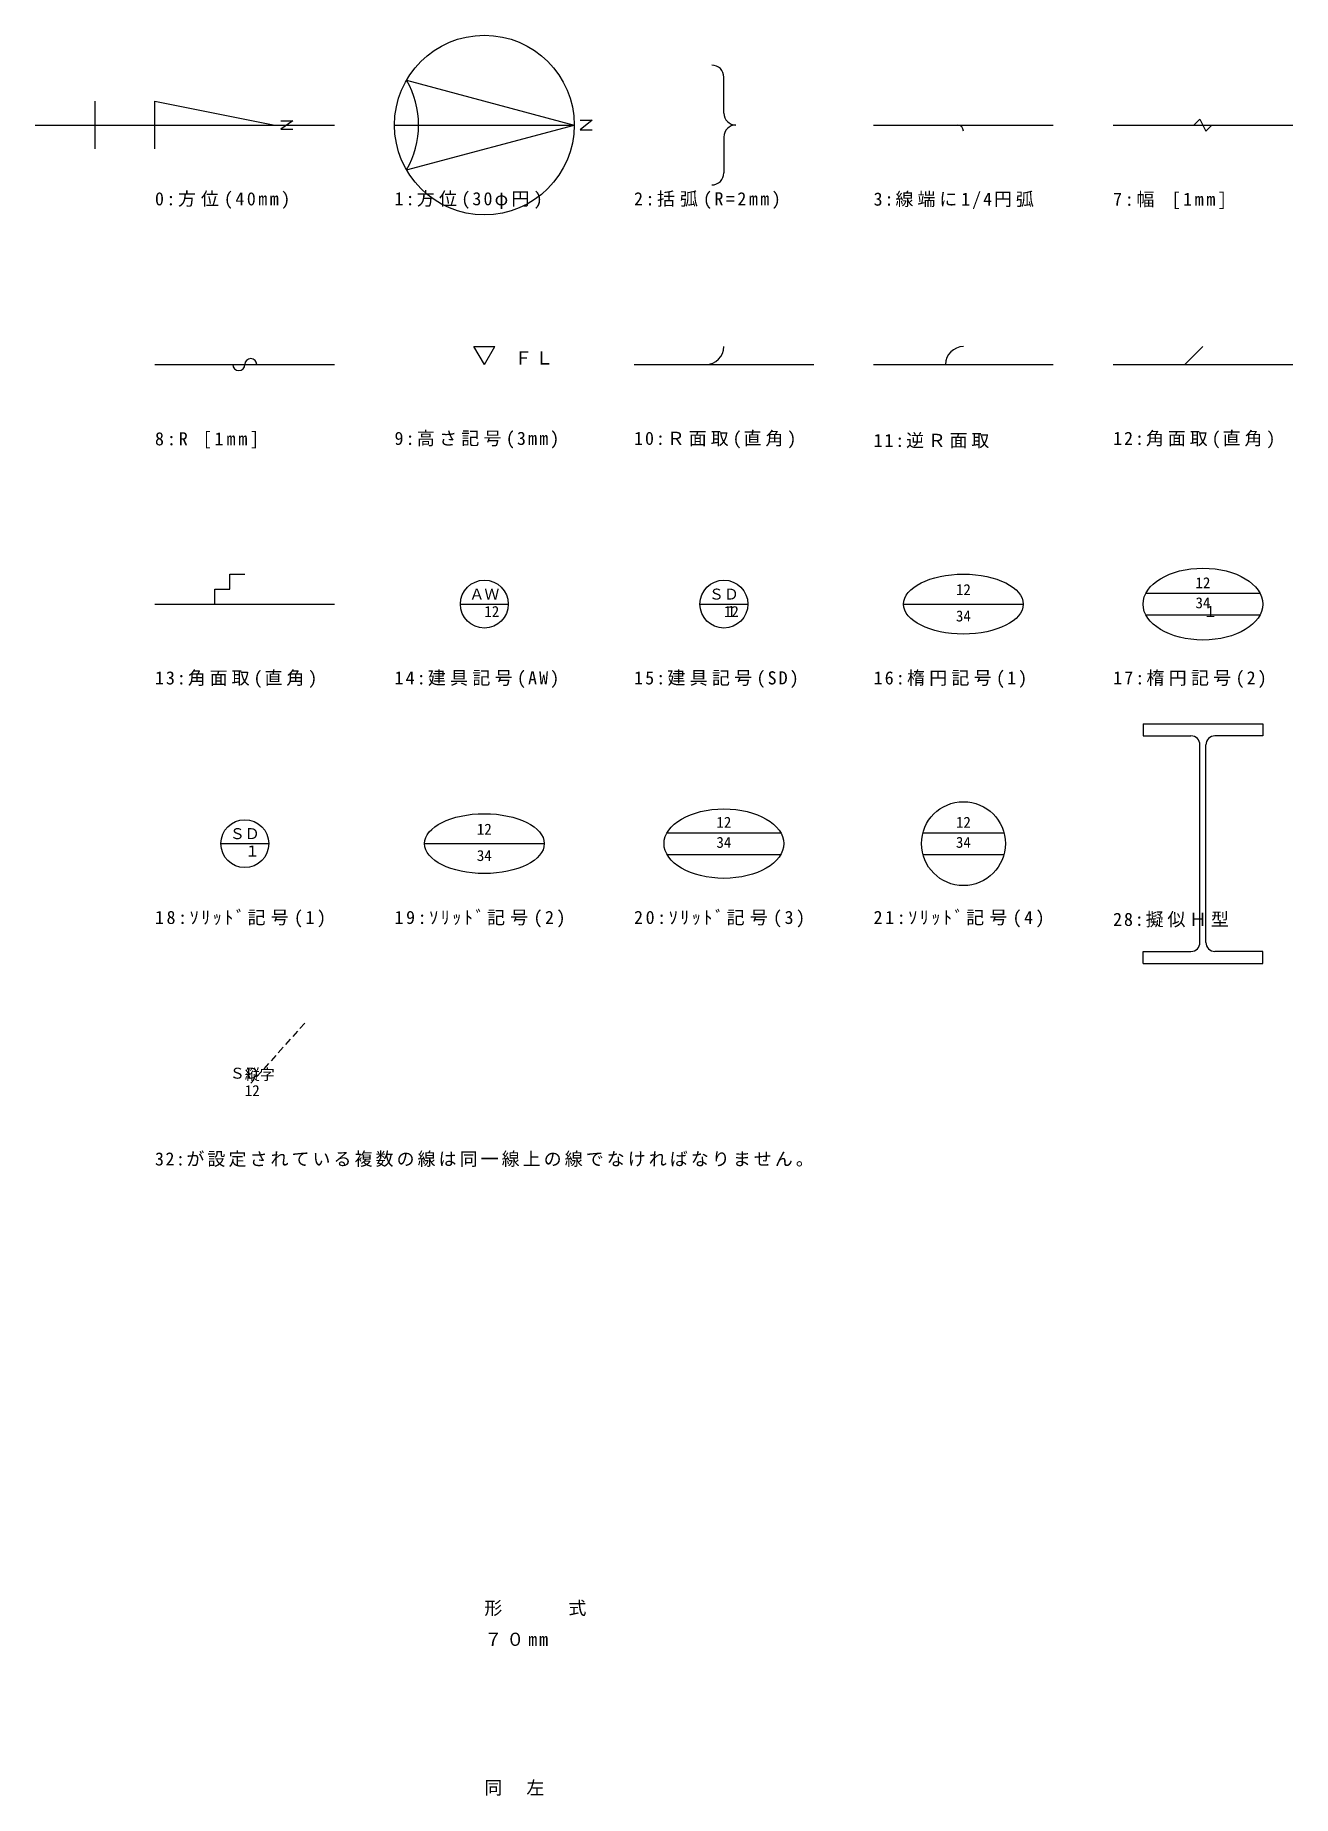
# Model space of a CAD drawing. Units: millimetres at full size, sheet at 1:100. Extents: x -3500 to 17500, y -27900 to 1500.
import ezdxf
from ezdxf.enums import TextEntityAlignment as Align

# ---------------------------------------------------------------- set-up
doc = ezdxf.new("R2010")
doc.units = ezdxf.units.MM
doc.header["$LTSCALE"] = 100
doc.linetypes.add('DASHED1', pattern=[1.8, 1.2, -0.6])
doc.layers.add('0-0', color=7, linetype='Continuous')
doc.styles.add('ＭＳ ゴシック', font='')
doc.styles.get('ＭＳ ゴシック').set_extended_font_data('MS Gothic')

msp = doc.modelspace()

# ---------------------------------------------------------------- linework, layer by layer
at = {"layer": '0-0'}
for p, q in [((2701, 750), (5500, 0)), ((8000, 200), (8000, 800)), ((-2500, -400), (-2500, 400)), ((-3500, 0), (500, 0)), ((-1500, 0), (1500, 0)), ((2500, 0), (5500, 0)), ((2701, -750), (5500, 0)), ((10500, 0), (13500, 0)), ((14500, 0), (17500, 0)), ((8000, -200), (8000, -800)), ((4000, -4000), (3826.8, -3700)), ((3826.8, -3700), (4173.2, -3700)), ((4000, -4000), (4173.2, -3700)), ((15700, -4000), (16000, -3700)), ((-1500, -4000), (1500, -4000)), ((6500, -4000), (9500, -4000)), ((10500, -4000), (13500, -4000)), ((14500, -4000), (17500, -4000)), ((15046.1, -7820), (16953.9, -7820)), ((-1500, -8000), (1500, -8000)), ((3600, -8000), (4400, -8000)), ((7600, -8000), (8400, -8000)), ((11000, -8000), (13000, -8000)), ((15046.1, -8180), (16953.9, -8180)), ((15000, -10000), (17000, -10000)), ((15000, -10000), (15000, -10200)), ((15000, -10200), (15800, -10200)), ((17000, -10200), (16200, -10200)), ((17000, -10000), (17000, -10200)), ((15950, -13650), (15950, -10350)), ((16050, -13650), (16050, -10350)), ((-400, -12000), (400, -12000)), ((3000, -12000), (5000, -12000)), ((7049.4, -11820), (8950.6, -11820)), ((11323.5, -11820), (12676.5, -11820)), ((7049.4, -12180), (8950.6, -12180)), ((11323.5, -12180), (12676.5, -12180)), ((15000, -13800), (15800, -13800)), ((15000, -14000), (15000, -13800)), ((17000, -13800), (16200, -13800)), ((17000, -14000), (17000, -13800)), ((15000, -14000), (17000, -14000))]:
    msp.add_line(p, q, dxfattribs=at)
at = {"layer": '0-0', "linetype": 'DASHED1'}
msp.add_line((1000, -15000), (100, -16000), dxfattribs=at)
at = {"layer": '0-0'}
for points in [[(-1500, -400), (-1500, 400), (500, 0)], [(600, 70), (800, 70), (600, -70), (800, -70)], [(5600, 80), (5800, 80), (5600, -80), (5800, -80)], [(15850, 0), (15950, 100), (16050, -100), (16150, 0)], [(-500, -8000), (-500, -7750), (-250, -7750), (-250, -7500), (0, -7500)]]:
    msp.add_lwpolyline(points, dxfattribs=at)
for centre, radius in [((4000, 0), 1500), ((4000, -8000), 400), ((8000, -8000), 400), ((12000, -12000), 700), ((0, -12000), 400)]:
    msp.add_circle(centre, radius, dxfattribs=at)
for centre, radius, start, end in [((7800, 800), 200, 0, 90), ((1401.9, 0), 1500, 330, 30), ((8200, 200), 200, 180, 270), ((8200, -200), 200, 90, 180), ((11900, -100), 100, 0, 90), ((7800, -800), 200, 270, 0), ((7700, -3700), 300, 270, 0), ((12000, -4000), 300, 90, 180), ((-100, -4000), 100, 180, 0), ((100, -4000), 100, 0, 180), ((15800, -10350), 150, 0, 90), ((16200, -10350), 150, 90, 180), ((15800, -13650), 150, 270, 0), ((16200, -13650), 150, 180, 270)]:
    msp.add_arc(centre, radius, start, end, dxfattribs=at)
for centre, ratio in [((12000, -8000), 0.5), ((16000, -8000), 0.6), ((8000, -12000), 0.58), ((4000, -12000), 0.5)]:
    msp.add_ellipse(centre, major_axis=(1000, 0), ratio=ratio, dxfattribs=at)

# ---------------------------------------------------------------- texts
at = {"layer": '0-0', "color": 4, "style": 'ＭＳ ゴシック'}
for s, p in [('12', (15875, -7790)), ('ＡＷ', (3750, -7980)), ('ＳＤ', (7750, -7980)), ('12', (11875, -7905)), ('34', (15875, -8125)), ('12', (4000, -8270)), ('12', (8000, -8270)), ('１', (8000, -8270)), ('34', (11875, -8345)), ('１', (16000, -8270)), ('ＳＤ', (-250, -11980)), ('12', (3875, -11905)), ('12', (7875, -11790)), ('12', (11875, -11790)), ('１', (0, -12270)), ('34', (7875, -12125)), ('34', (11875, -12125)), ('34', (3875, -12345)), ('ＳＤ', (-250, -15980)), ('縦字', (0, -16000)), ('12', (0, -16270))]:
    msp.add_text(s, height=183.3, dxfattribs=at).set_placement(p, align=Align.BOTTOM_LEFT)
at = {"layer": '0-0', "char_height": 219.9, "attachment_point": 7, "style": 'ＭＳ ゴシック'}
for s, insert in [('\\T1.28;0:方位(40mm)', (-1500, -1400)), ('\\T1.24;1:方位(30φ円)', (2500, -1400)), ('\\T1.28;2:括弧(R=2mm)', (6500, -1400)), ('\\T1.22;3:線端に1/4円弧', (10500, -1400)), ('\\T1.3;7:幅\\~[1mm]', (14500, -1400)), ('\\T1.17;ＦＬ', (4500, -4000)), ('\\T1.33;8:R\\~[1mm]', (-1500, -5400)), ('\\T1.24;9:高さ記号(3mm)', (2500, -5400)), ('\\T1.22;10:Ｒ面取(直角)', (6500, -5400)), ('\\T1.21;11:逆Ｒ面取', (10500, -5400)), ('\\T1.22;12:角面取(直角)', (14500, -5400)), ('\\T1.22;13:角面取(直角)', (-1500, -9400)), ('\\T1.24;14:建具記号(AW)', (2500, -9400)), ('\\T1.24;15:建具記号(SD)', (6500, -9400)), ('\\T1.24;16:楕円記号(1)', (10500, -9400)), ('\\T1.24;17:楕円記号(2)', (14500, -9400)), ('\\T1.29;18:ｿﾘｯﾄﾞ記号(1)', (-1500, -13400)), ('\\T1.29;19:ｿﾘｯﾄﾞ記号(2)', (2500, -13400)), ('\\T1.29;20:ｿﾘｯﾄﾞ記号(3)', (6500, -13400)), ('\\T1.29;21:ｿﾘｯﾄﾞ記号(4)', (10500, -13400)), ('\\T1.21;28:擬似Ｈ型', (14500, -13400)), ('\\T1.17;32:が設定されている複数の線は同一線上の線でなければなりません。', (-1500, -17400)), ('\\T1.17;形\u3000\u3000\u3000式', (4000, -24900)), ('\\T1.22;７０mm', (4000, -25400)), ('\\T1.17;同\u3000左', (4000, -27900))]:
    msp.add_mtext(s, dxfattribs=dict(at, insert=insert))

doc.saveas('drawing.dxf')
